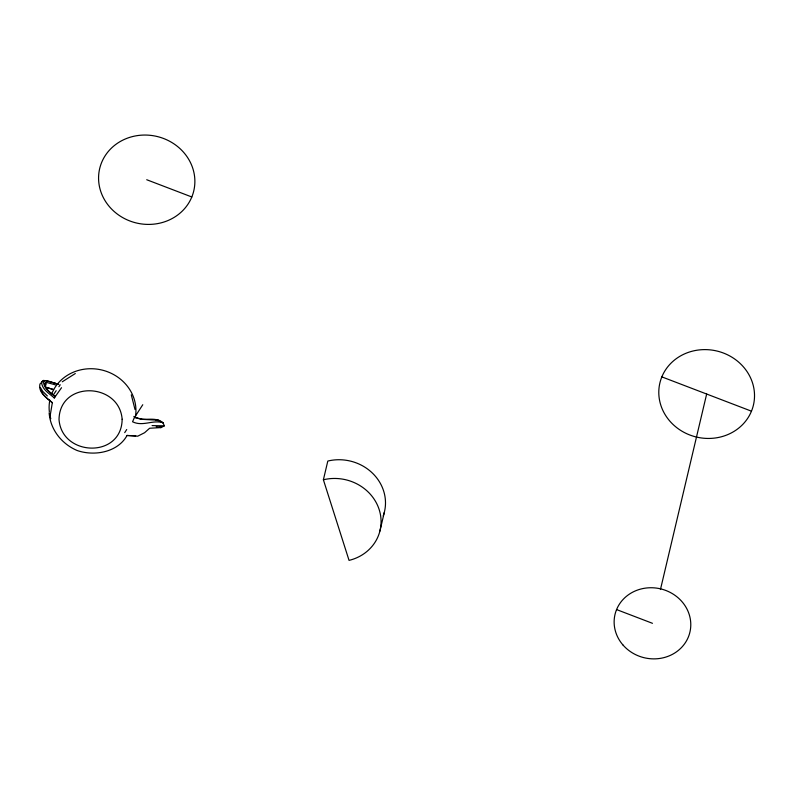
<?xml version="1.0" encoding="UTF-8"?>
<svg xmlns="http://www.w3.org/2000/svg" width="794" height="794" viewBox="0 0 794 794"><rect width="100%" height="100%" fill="white"/><g stroke="black" fill="none" stroke-linecap="round" stroke-linejoin="round"><path stroke-width="1.19" d="M45.933 385.12L46.26 382.361L55.52 384.872M50.221 415.282L52.344 402.717C46.836 397.943 38.003 392.633 39.938 384.078L43.491 380.445L47.908 380.941L58.766 384.445M323.386 479.774A45.04 41.427 13.3 0 1 379.204 509.669A45.04 41.427 13.3 0 1 349.052 560.385L323.386 479.774L327.813 461.046A45.04 41.427 13.3 0 1 372.843 473.512A45.04 41.427 13.3 0 1 383.214 515.941M379.86 531.216L384.286 512.497M660.449 589.525L706.66 394.032M162.988 422.716C154.443 415.54 142.87 422.686 133.968 416.433L134.504 417.297L132.558 421.773C142.831 426.844 152.706 419.56 162.988 422.716L164.338 425.832L160.983 427.599L149.629 428.244L144.587 432.72L137.729 436.184L126.931 435.469L135.685 435.846M43.491 380.445L41.606 382.033C41.764 389.437 49.426 393.536 54.29 397.973L55.133 396.385C50.469 392.573 43.71 388.584 43.511 381.854L45.198 380.614L55.53 383.234M127.02 435.529C117.641 452.441 94.218 456.481 77.028 450.466C61.704 443.896 50.34 429.683 49.129 412.791M124.708 432.631L126.712 429.534M134.742 417.128L142.771 404.732M53.476 394.658L56.185 390.698M58.885 386.738L60.235 384.762M54.29 397.973L61.535 387.71M62.26 381.785L75.311 373.527M46.26 382.361L44.772 383.244C45.03 389.229 50.717 393.219 55.133 396.385M164.338 425.832L152.081 425.594M52.344 402.717C48.682 399.59 43.313 395.948 41.199 390.747M45.556 387.214L53.605 389.536M156.2 426.735L160.983 427.599M156.021 420.195L159.376 420.83L163.286 423.053M159.336 426.795L161.569 427.222M134.504 417.297L142.444 419.361L158.86 420.244M46.657 387.393L52.97 389.467M146.721 179.732L191.811 196.981A48.355 44.474 13.3 0 0 138.831 135.407A48.355 44.474 13.3 0 0 109.532 206.807A48.355 44.474 13.3 0 0 191.811 196.981M661.849 376.882L751.471 411.183A48.057 44.206 13.3 0 0 698.819 349.965A48.057 44.206 13.3 0 0 669.689 420.939A48.057 44.206 13.3 0 0 751.471 411.183M616.571 609.574L652.46 623.31M47.362 395.948L42.717 391.353L40.266 387.393M131.298 394.846L135 409.496M50.806 418.726A43.591 40.097 13.3 0 1 49.694 414.121M49.347 411.808A43.591 40.097 13.3 0 1 49.843 400.156M51.868 393.457A43.591 40.097 13.3 0 1 104.173 370.629A43.591 40.097 13.3 0 1 135.208 417.872M122.147 419.252C121.68 458.664 61.803 456.679 59.024 419.54C59.61 380.266 119.259 382.212 122.147 419.252M622.853 644.857A38.489 35.402 13.3 0 0 688.348 637.046A38.489 35.402 13.3 0 0 646.177 588.026A38.489 35.402 13.3 0 0 622.853 644.857"/></g></svg>
